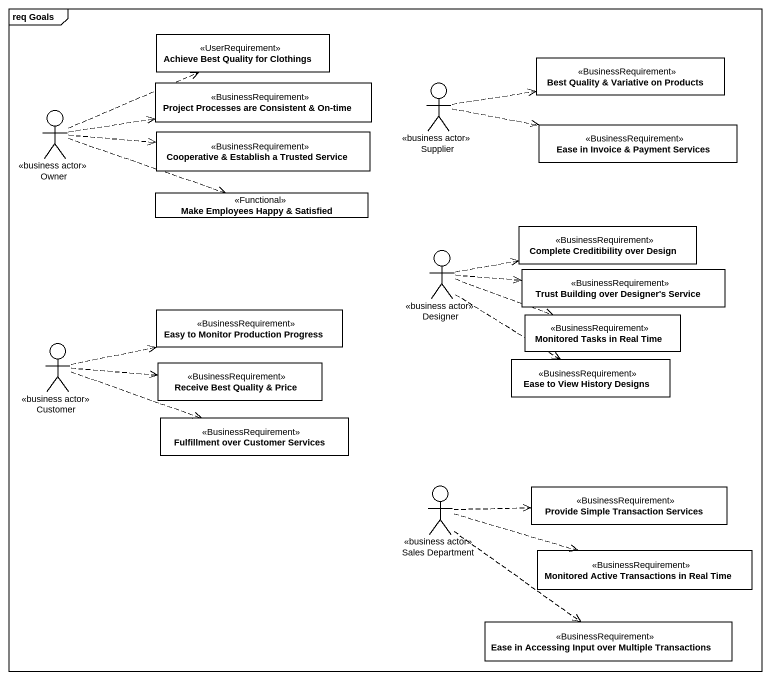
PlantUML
@startuml
mainframe req Goals
allowmixing
hide circle
hide empty members
class "Achieve Best Quality for Clothings" as Achieve_Best_Quality_for <<UserRequirement>>
class "Project Processes are Consistent & On-time" as Project_Processes_are <<BusinessRequirement>>
actor Supplier <<business actor>>
class "Best Quality & Variative on Products" as Best_Quality_Variative_on <<BusinessRequirement>>
actor Owner <<business actor>>
class "Cooperative & Establish a Trusted Service" as Cooperative_Establish_a <<BusinessRequirement>>
class "Ease in Invoice & Payment Services" as Ease_in_Invoice_Payment <<BusinessRequirement>>
class "Make Employees Happy & Satisfied" as Make_Employees_Happy <<Functional>>
class "Complete Creditibility over Design" as Complete_Creditibility_over <<BusinessRequirement>>
actor Designer <<business actor>>
class "Trust Building over Designer's Service" as Trust_Building_over <<BusinessRequirement>>
class "Easy to Monitor Production Progress" as Easy_to_Monitor_Production <<BusinessRequirement>>
class "Monitored Tasks in Real Time" as Monitored_Tasks_in_Real_Time <<BusinessRequirement>>
actor Customer <<business actor>>
class "Receive Best Quality & Price" as Receive_Best_Quality_Price <<BusinessRequirement>>
class "Ease to View History Designs" as Ease_to_View_History_Designs <<BusinessRequirement>>
class "Fulfillment over Customer Services" as Fulfillment_over_Customer <<BusinessRequirement>>
actor "Sales Department" as Sales_Department <<business actor>>
class "Provide Simple Transaction Services" as Provide_Simple_Transaction <<BusinessRequirement>>
class "Monitored Active Transactions in Real Time" as Monitored_Active <<BusinessRequirement>>
class "Ease in Accessing Input over Multiple Transactions" as Ease_in_Accessing_Input <<BusinessRequirement>>
Supplier .right.> Best_Quality_Variative_on
Supplier .right.> Ease_in_Invoice_Payment
Owner .right.> Achieve_Best_Quality_for
Owner .right.> Project_Processes_are
Owner .right.> Cooperative_Establish_a
Owner .right.> Make_Employees_Happy
Designer .right.> Complete_Creditibility_over
Designer .right.> Trust_Building_over
Designer .right.> Monitored_Tasks_in_Real_Time
Designer ..> Ease_to_View_History_Designs
Customer .right.> Easy_to_Monitor_Production
Customer .right.> Receive_Best_Quality_Price
Customer .right.> Fulfillment_over_Customer
Sales_Department .right.> Provide_Simple_Transaction
Sales_Department .right.> Monitored_Active
Sales_Department ..> Ease_in_Accessing_Input
@enduml
